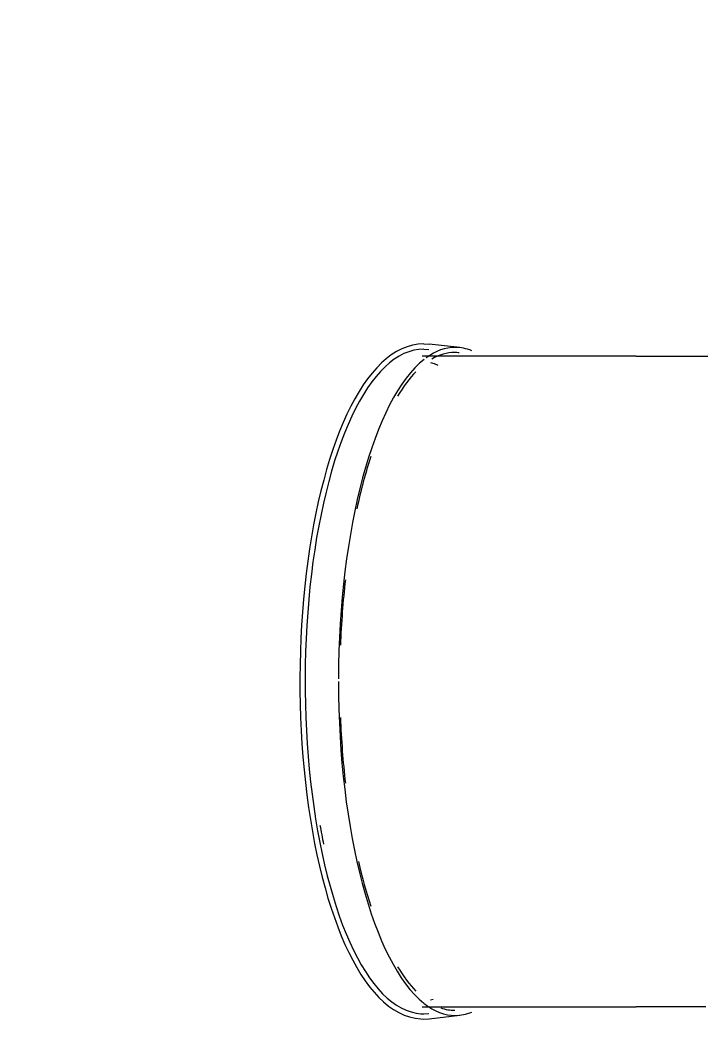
# Model space of a CAD drawing. Header units: millimetres. Extents: x 175047 to 362619, y -19363 to 158900.
# Drawn here: x 180612.6 to 180716.2, y 152710.4 to 152862.5 of the extents above; entities that cross this region are included whole.
import ezdxf

# ---------------------------------------------------------------- set-up
doc = ezdxf.new("R2010")
doc.units = ezdxf.units.MM
doc.linetypes.add('1_Čerchovaná 1_0mm', pattern=[2.4, 1.2, -0.6, 0, -0.6])
doc.layers.add('A-ANNO-DIMS', color=7, linetype='Continuous', lineweight=9)
doc.layers.add('A-ANNO-DIMS-150', color=7, linetype='Continuous', lineweight=9)
doc.layers.add('A-GENM-1', color=251, linetype='Continuous', lineweight=9, true_color=0x646464)
doc.layers.add('A-GENM-2', color=251, linetype='1_Čerchovaná 1_0mm', lineweight=9, true_color=0x646464)
doc.styles.add('Arial', font='arial.ttf', dxfattribs={"width": 0.7, "height": 300})
doc.dimstyles.new('Vnitřní_-_průhledné_1', dxfattribs={"dimscale": 304.8, "dimtxt": 306.07782, "dimasz": 0.639764, "dimexe": 0.492126, "dimexo": 0.0625, "dimgap": 0.098425, "dimtad": 1, "dimdec": 0, "dimrnd": 5, "dimzin": 0, "dimdsep": 46, "dimtxsty": 'Arial', "dimblk1": 'OBLIQUE', "dimblk2": 'OBLIQUE', "dimsah": 1, "dimcen": 0.09, "dimdle": 0.492126, "dimazin": 0, "dimtfac": 1, "dimtdec": 4, "dimtix": 1, "dimtmove": 0, "dimatfit": 3, "dimfxl": 0.492126, "dimfxlon": 1, "dimtvp": 1, "dimtolj": 1, "dimtzin": 0, "dimarcsym": 2})

# ---------------------------------------------------------------- blocks, each defined once
blk = doc.blocks.new('Construction_Roof-Accessories_Lindab_Round- - Lindab Round Downpipe System 150_100 High Build Polyester 001 Antique White-815879-VÝKOP')
at = {"layer": 'A-GENM-1'}
for p, q in [((180674.12, 152813.2), (180674.96, 152813.16)), ((180674.12, 152812.4), (180674.87, 152812.36)), ((180679.61, 152812.63), (180674.96, 152813.16)), ((180706.48, 152811.34), (180673.86, 152811.34)), ((180675.55, 152713.3), (180675.17, 152713.2)), ((180673.86, 152712.21), (180706.48, 152712.21)), ((180674.12, 152711.15), (180674.87, 152711.19)), ((180674.12, 152710.35), (180674.96, 152710.4)), ((180674.96, 152710.4), (180679.61, 152710.92))]:
    blk.add_line(p, q, dxfattribs=at)
at = {"layer": 'A-GENM-1', "flags": 128}
for points in [[(180674.12, 152813.2), (180673.26, 152813.15), (180672.41, 152813.01), (180671.58, 152812.77), (180670.76, 152812.44), (180669.96, 152812.02), (180669.18, 152811.52), (180668.41, 152810.94), (180667.67, 152810.29), (180666.95, 152809.56), (180666.25, 152808.75), (180665.57, 152807.88), (180664.9, 152806.94), (180664.26, 152805.93), (180663.63, 152804.85), (180663.02, 152803.71), (180662.43, 152802.51), (180661.86, 152801.24), (180661.31, 152799.92), (180660.78, 152798.53), (180660.27, 152797.09), (180659.79, 152795.6), (180659.32, 152794.05), (180658.88, 152792.45), (180658.46, 152790.81), (180658.06, 152789.12), (180657.69, 152787.39), (180657.34, 152785.62), (180657.02, 152783.81), (180656.73, 152781.97), (180656.46, 152780.1), (180656.21, 152778.2), (180656, 152776.27), (180655.81, 152774.32), (180655.65, 152772.35), (180655.51, 152770.37), (180655.41, 152768.37), (180655.33, 152766.36), (180655.28, 152764.34), (180655.26, 152762.32), (180655.26, 152760.3), (180655.3, 152758.28), (180655.36, 152756.27), (180655.45, 152754.26), (180655.57, 152752.27), (180655.72, 152750.29), (180655.89, 152748.33), (180656.09, 152746.39), (180656.32, 152744.48), (180656.58, 152742.59), (180656.86, 152740.73), (180657.17, 152738.9), (180657.5, 152737.11), (180657.86, 152735.36), (180658.24, 152733.65), (180658.65, 152731.98), (180659.08, 152730.36), (180659.53, 152728.78), (180660.01, 152727.26), (180660.51, 152725.79), (180661.02, 152724.38), (180661.56, 152723.02), (180662.12, 152721.72), (180662.7, 152720.48), (180663.3, 152719.31), (180663.92, 152718.19), (180664.55, 152717.15), (180665.21, 152716.17), (180665.88, 152715.26), (180666.57, 152714.42), (180667.28, 152713.65), (180668.01, 152712.96), (180668.76, 152712.33), (180669.53, 152711.79), (180670.32, 152711.33), (180671.13, 152710.95), (180671.96, 152710.66), (180672.8, 152710.47), (180673.66, 152710.36), (180674.12, 152710.35)], [(180674.12, 152812.4), (180673.35, 152812.36), (180672.59, 152812.23), (180671.84, 152812.01), (180671.09, 152811.71), (180670.36, 152811.33), (180669.63, 152810.87), (180668.92, 152810.32), (180668.22, 152809.71), (180667.54, 152809.01), (180666.87, 152808.25), (180666.21, 152807.41), (180665.57, 152806.49), (180664.94, 152805.51), (180664.33, 152804.47), (180663.73, 152803.35), (180663.16, 152802.17), (180662.6, 152800.93), (180662.06, 152799.62), (180661.53, 152798.26), (180661.03, 152796.84), (180660.55, 152795.36), (180660.09, 152793.83), (180659.65, 152792.25), (180659.24, 152790.62), (180658.84, 152788.95), (180658.48, 152787.23), (180658.13, 152785.47), (180657.81, 152783.68), (180657.52, 152781.85), (180657.25, 152779.99), (180657.01, 152778.1), (180656.79, 152776.19), (180656.61, 152774.25), (180656.45, 152772.29), (180656.31, 152770.32), (180656.21, 152768.33), (180656.13, 152766.33), (180656.08, 152764.33), (180656.06, 152762.32), (180656.06, 152760.31), (180656.1, 152758.3), (180656.16, 152756.3), (180656.25, 152754.31), (180656.37, 152752.32), (180656.52, 152750.36), (180656.69, 152748.41), (180656.89, 152746.48), (180657.12, 152744.58), (180657.37, 152742.7), (180657.65, 152740.85), (180657.96, 152739.04), (180658.29, 152737.26), (180658.64, 152735.53), (180659.02, 152733.83), (180659.42, 152732.18), (180659.85, 152730.57), (180660.3, 152729.01), (180660.77, 152727.51), (180661.26, 152726.06), (180661.77, 152724.66), (180662.3, 152723.32), (180662.85, 152722.05), (180663.42, 152720.83), (180664.01, 152719.68), (180664.61, 152718.6), (180665.23, 152717.58), (180665.86, 152716.63), (180666.51, 152715.75), (180667.18, 152714.95), (180667.85, 152714.21), (180668.54, 152713.55), (180669.25, 152712.97), (180669.97, 152712.46), (180670.69, 152712.04), (180671.43, 152711.69), (180672.18, 152711.43), (180672.94, 152711.25), (180673.7, 152711.16), (180674.12, 152711.15)], [(180706.48, 152811.34), (180710.64, 152811.34), (180714.73, 152811.34), (180718.74, 152811.34)], [(180675.17, 152810.35), (180675.73, 152810.2), (180676.29, 152809.97)], [(180717.08, 152712.21), (180713.04, 152712.21), (180708.92, 152712.21), (180706.48, 152712.21)]]:
    blk.add_lwpolyline(points, dxfattribs=at)
at = {"layer": 'A-GENM-1'}
for centre, major_axis, start_param, end_param in [((180678.91, 152761.78), (0, 50.89), 0, 0.250847), ((180678.91, 152761.78), (0, 50.89), 6.140632, 6.283185), ((180678.91, 152761.78), (0, 50.89), 0.268769, 1.562754), ((180678.83, 152761.78), (0, 50.1), 0, 0.201069), ((180678.83, 152761.78), (0, 50.1), 6.24387, 6.283185), ((180678.83, 152761.78), (0, 50.1), 0.343159, 0.520244), ((180678.83, 152761.78), (0, 50.1), 0.818227, 1.018704), ((180678.83, 152761.78), (0, 50.1), 1.256624, 1.460374), ((180678.91, 152761.78), (0, 50.89), 1.570796, 2.868755), ((180678.83, 152761.78), (0, 50.1), 1.681218, 1.884968), ((180673.86, 152761.78), (0, 49.57), 2.027989, 2.094395), ((180678.83, 152761.78), (0, 50.1), 2.150456, 2.323366), ((180678.83, 152761.78), (0, 50.1), 2.621349, 2.798434), ((180678.91, 152761.78), (0, 50.89), 2.872823, 3.141593), ((180678.83, 152761.78), (0, 50.1), 3.020932, 3.141593), ((180678.91, 152761.78), (0, 50.89), 3.141593, 3.284146)]:
    blk.add_ellipse(centre, major_axis=major_axis, ratio=0.349468, start_param=start_param, end_param=end_param, dxfattribs=at)
blk = doc.blocks.new('DIMBLOCK63-VÝKOP')
at = {"layer": 'A-ANNO-DIMS-150'}
for p, q in [((180468.19, 152950.87), (180468.19, 153100.87)), ((181968.19, 152950.87), (181968.19, 153100.87)), ((181968.19, 152950.87), (180468.19, 152950.87)), ((180468.19, 152950.87), (180468.19, 152800.87)), ((181968.19, 152950.87), (181968.19, 152800.87))]:
    blk.add_line(p, q, dxfattribs=at)
at = {"layer": 'A-ANNO-DIMS-150', "lineweight": 18}
for p, q in [((180468.19, 152950.87), (180565.69, 153048.37)), ((181968.19, 152950.87), (182065.69, 153048.37)), ((180468.19, 152950.87), (180370.69, 152853.37)), ((181968.19, 152950.87), (181870.69, 152853.37))]:
    blk.add_line(p, q, dxfattribs=at)
at = {"layer": 'A-ANNO-DIMS-150', "color": 0, "insert": (180897.99, 153370.33), "char_height": 300, "width": 768.4908, "attachment_point": 1, "line_spacing_factor": 0.941778, "style": 'Arial'}
blk.add_mtext('1500', dxfattribs=at)
blk = doc.blocks.new('_Oblique')
at = {"color": 0, "linetype": 'ByBlock', "lineweight": -2}
blk.add_line((-0.5, -0.5), (0.5, 0.5), dxfattribs=at)

msp = doc.modelspace()

# ---------------------------------------------------------------- block references
at = {"layer": 'A-GENM-2'}
msp.add_blockref('Construction_Roof-Accessories_Lindab_Round- - Lindab Round Downpipe System 150_100 High Build Polyester 001 Antique White-815879-VÝKOP', (0, 0), dxfattribs=at)

# ---------------------------------------------------------------- dimensions: what is measured, and where the dimension line sits
at = {"layer": 'A-ANNO-DIMS'}
dim = msp.add_linear_dim(base=(180468.19, 152950.87), p1=(181968.19, 152800.87), p2=(180468.19, 152800.87), dimstyle='Vnitřní_-_průhledné_1', override={"dimpost": '<>', "dimfxl": 1500}, dxfattribs=at)
dim.commit()
dim.dimension.update_dxf_attribs({"geometry": 'DIMBLOCK63-VÝKOP', "text_midpoint": (181218.19, 153134.04)})

doc.saveas('drawing.dxf')
